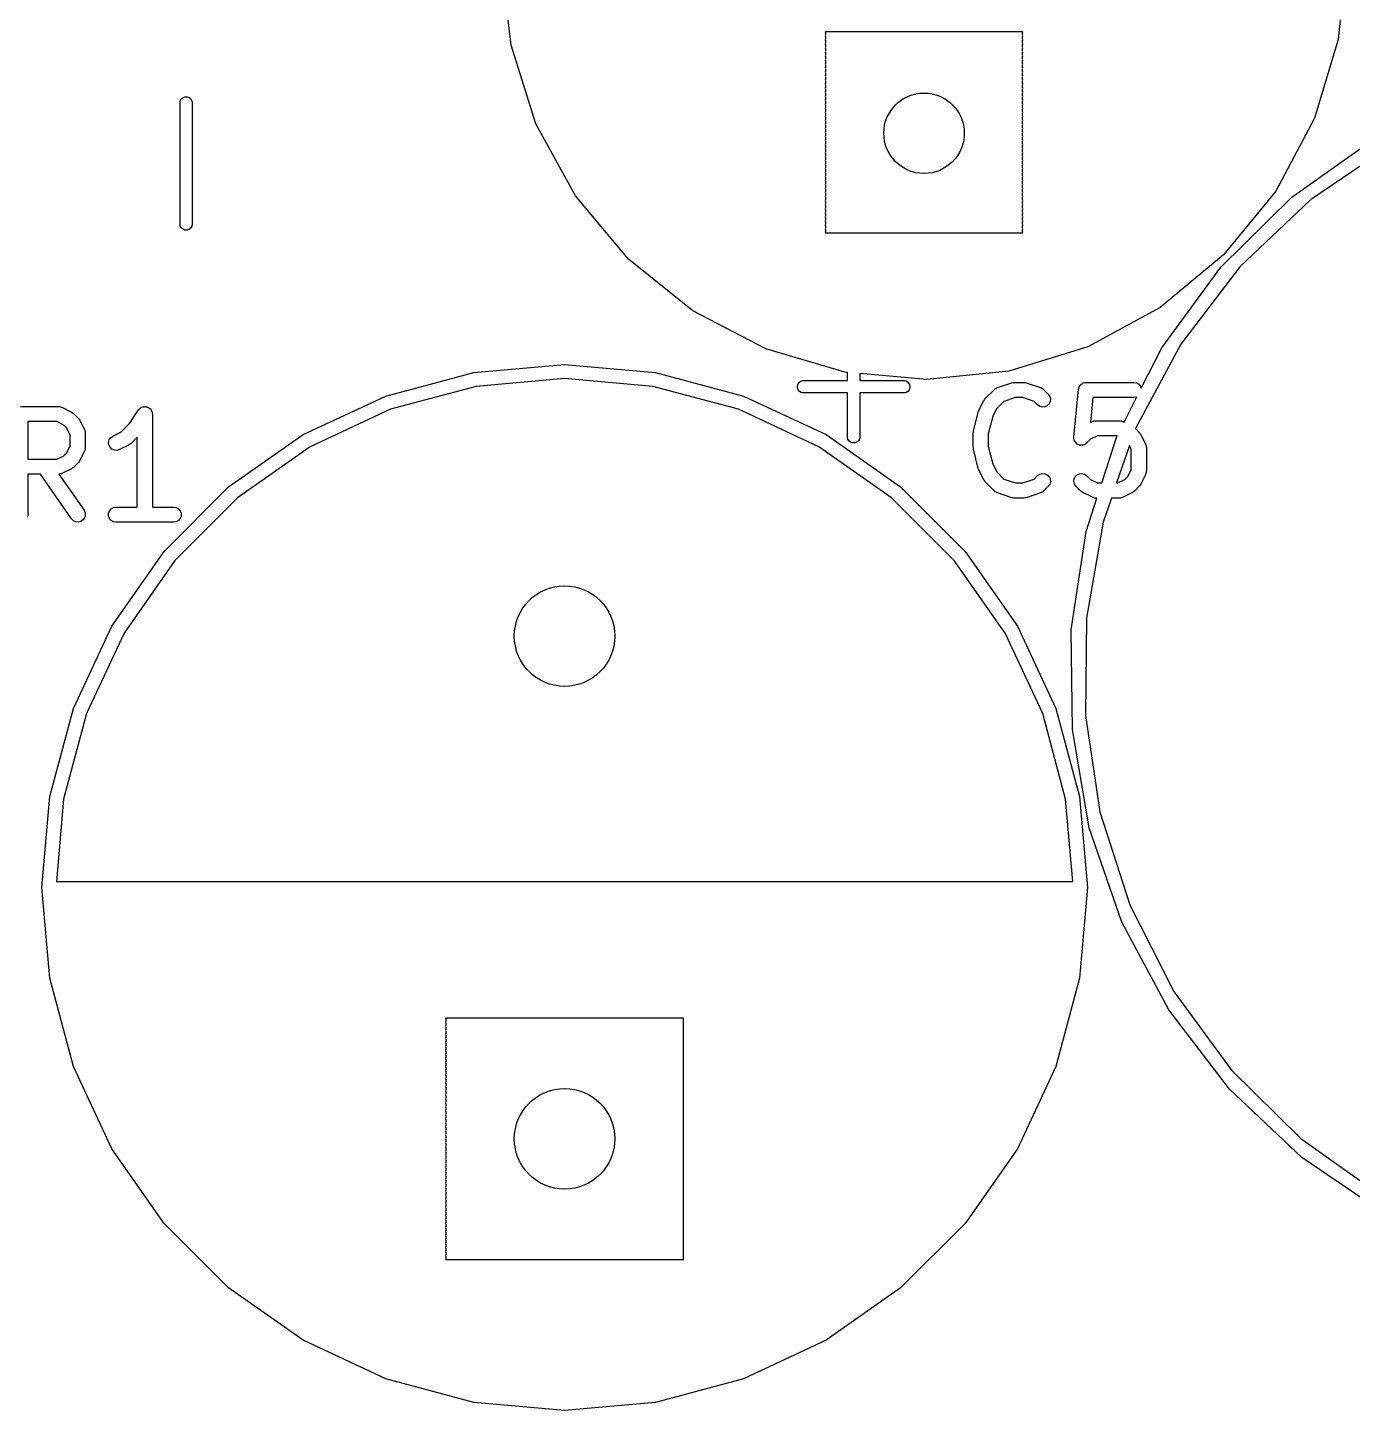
# Model space of a CAD drawing. Extents: x 202.7 to 262.5, y -125.5 to -33.7.
# Drawn here: x 217.98 to 231.16, y -117.8 to -104.05 of the extents above; entities that cross this region are included whole.
import ezdxf

# ---------------------------------------------------------------- set-up
doc = ezdxf.new("R2010")
doc.units = 0
doc.header["$MEASUREMENT"] = 0
doc.layers.add('BLACK', color=7, linetype='CONTINUOUS')

msp = doc.modelspace()

# ---------------------------------------------------------------- linework, layer by layer
at = {"layer": 'BLACK', "linetype": 'CONTINUOUS'}
for p, q in [((231.1, -103.35), (231.02, -104.166)), ((222.792, -104.223), (222.7, -103.409)), ((225.917, -104.09), (225.917, -104.091)), ((227.883, -104.09), (225.917, -104.09)), ((225.917, -104.091), (225.92, -104.1)), ((227.88, -104.1), (227.883, -104.091)), ((227.883, -104.091), (227.883, -104.09)), ((223.04, -105.005), (222.792, -104.223)), ((225.92, -104.122), (225.917, -104.131)), ((225.917, -104.131), (225.92, -104.14)), ((225.92, -104.162), (225.917, -104.171)), ((225.917, -104.171), (225.92, -104.18)), ((225.92, -104.202), (225.917, -104.211)), ((225.917, -104.211), (225.92, -104.22)), ((225.92, -104.1), (225.92, -104.122)), ((225.92, -104.14), (225.92, -104.162)), ((225.92, -104.18), (225.92, -104.202)), ((225.92, -104.22), (225.92, -104.242)), ((227.88, -104.122), (227.88, -104.1)), ((227.883, -104.131), (227.88, -104.122)), ((227.88, -104.14), (227.883, -104.131)), ((227.88, -104.162), (227.88, -104.14)), ((227.883, -104.171), (227.88, -104.162)), ((227.88, -104.18), (227.883, -104.171)), ((227.88, -104.202), (227.88, -104.18)), ((227.883, -104.211), (227.88, -104.202)), ((227.88, -104.22), (227.883, -104.211)), ((227.88, -104.242), (227.88, -104.22)), ((231.02, -104.166), (230.783, -104.95)), ((225.92, -104.242), (225.917, -104.251)), ((225.917, -104.251), (225.92, -104.26)), ((225.92, -104.282), (225.917, -104.291)), ((225.917, -104.291), (225.92, -104.3)), ((225.92, -104.322), (225.917, -104.331)), ((225.917, -104.331), (225.92, -104.34)), ((225.92, -104.362), (225.917, -104.371)), ((225.92, -104.26), (225.92, -104.282)), ((225.92, -104.3), (225.92, -104.322)), ((225.92, -104.34), (225.92, -104.362)), ((227.883, -104.251), (227.88, -104.242)), ((227.88, -104.26), (227.883, -104.251)), ((227.88, -104.282), (227.88, -104.26)), ((227.883, -104.291), (227.88, -104.282)), ((227.88, -104.3), (227.883, -104.291)), ((227.88, -104.322), (227.88, -104.3)), ((227.883, -104.331), (227.88, -104.322)), ((227.88, -104.34), (227.883, -104.331)), ((227.88, -104.362), (227.88, -104.34)), ((227.883, -104.371), (227.88, -104.362)), ((225.917, -104.371), (225.92, -104.38)), ((225.92, -104.402), (225.917, -104.411)), ((225.917, -104.411), (225.92, -104.42)), ((225.92, -104.442), (225.917, -104.451)), ((225.917, -104.451), (225.92, -104.46)), ((225.92, -104.482), (225.917, -104.491)), ((225.917, -104.491), (225.92, -104.5)), ((225.92, -104.38), (225.92, -104.402)), ((225.92, -104.42), (225.92, -104.442)), ((225.92, -104.46), (225.92, -104.482)), ((225.92, -104.5), (225.92, -104.522)), ((227.88, -104.38), (227.883, -104.371)), ((227.88, -104.402), (227.88, -104.38)), ((227.883, -104.411), (227.88, -104.402)), ((227.88, -104.42), (227.883, -104.411)), ((227.88, -104.442), (227.88, -104.42)), ((227.883, -104.451), (227.88, -104.442)), ((227.88, -104.46), (227.883, -104.451)), ((227.88, -104.482), (227.88, -104.46)), ((227.883, -104.491), (227.88, -104.482)), ((227.88, -104.5), (227.883, -104.491)), ((227.88, -104.522), (227.88, -104.5)), ((225.92, -104.522), (225.917, -104.531)), ((225.917, -104.531), (225.92, -104.54)), ((225.92, -104.562), (225.917, -104.571)), ((225.917, -104.571), (225.92, -104.58)), ((225.92, -104.602), (225.917, -104.611)), ((225.917, -104.611), (225.92, -104.62)), ((225.92, -104.54), (225.92, -104.562)), ((225.92, -104.58), (225.92, -104.602)), ((225.92, -104.62), (225.92, -104.642)), ((227.883, -104.531), (227.88, -104.522)), ((227.88, -104.54), (227.883, -104.531)), ((227.88, -104.562), (227.88, -104.54)), ((227.883, -104.571), (227.88, -104.562)), ((227.88, -104.58), (227.883, -104.571)), ((227.88, -104.602), (227.88, -104.58)), ((227.883, -104.611), (227.88, -104.602)), ((227.88, -104.62), (227.883, -104.611)), ((227.88, -104.642), (227.88, -104.62)), ((219.5, -104.793), (219.503, -104.777)), ((219.503, -104.777), (219.513, -104.759)), ((219.513, -104.759), (219.53, -104.745)), ((219.53, -104.745), (219.549, -104.738)), ((219.549, -104.738), (219.571, -104.738)), ((219.571, -104.738), (219.59, -104.745)), ((219.59, -104.745), (219.607, -104.759)), ((219.607, -104.759), (219.617, -104.777)), ((219.617, -104.777), (219.62, -104.793)), ((225.92, -104.642), (225.917, -104.651)), ((225.917, -104.651), (225.92, -104.66)), ((225.92, -104.682), (225.917, -104.691)), ((225.917, -104.691), (225.92, -104.7)), ((225.92, -104.722), (225.917, -104.731)), ((225.917, -104.731), (225.92, -104.74)), ((225.92, -104.762), (225.917, -104.771)), ((225.917, -104.771), (225.92, -104.78)), ((225.92, -104.66), (225.92, -104.682)), ((225.92, -104.7), (225.92, -104.722)), ((225.92, -104.74), (225.92, -104.762)), ((227.883, -104.651), (227.88, -104.642)), ((227.88, -104.66), (227.883, -104.651)), ((227.88, -104.682), (227.88, -104.66)), ((227.883, -104.691), (227.88, -104.682)), ((227.88, -104.7), (227.883, -104.691)), ((227.88, -104.722), (227.88, -104.7)), ((227.883, -104.731), (227.88, -104.722)), ((227.88, -104.74), (227.883, -104.731)), ((227.88, -104.762), (227.88, -104.74)), ((227.883, -104.771), (227.88, -104.762)), ((227.88, -104.78), (227.883, -104.771)), ((219.5, -106.007), (219.5, -104.793)), ((219.62, -104.793), (219.62, -106.007)), ((225.92, -104.802), (225.917, -104.811)), ((225.917, -104.811), (225.92, -104.82)), ((225.92, -104.842), (225.917, -104.851)), ((225.917, -104.851), (225.92, -104.86)), ((225.92, -104.882), (225.917, -104.891)), ((225.917, -104.891), (225.92, -104.9)), ((225.92, -104.78), (225.92, -104.802)), ((225.92, -104.82), (225.92, -104.842)), ((225.92, -104.86), (225.92, -104.882)), ((225.92, -104.9), (225.92, -104.922)), ((227.88, -104.802), (227.88, -104.78)), ((227.883, -104.811), (227.88, -104.802)), ((227.88, -104.82), (227.883, -104.811)), ((227.88, -104.842), (227.88, -104.82)), ((227.883, -104.851), (227.88, -104.842)), ((227.88, -104.86), (227.883, -104.851)), ((227.88, -104.882), (227.88, -104.86)), ((227.883, -104.891), (227.88, -104.882)), ((227.88, -104.9), (227.883, -104.891)), ((227.88, -104.922), (227.88, -104.9)), ((223.435, -105.723), (223.04, -105.005)), ((225.92, -104.922), (225.917, -104.931)), ((225.917, -104.931), (225.92, -104.94)), ((225.92, -104.962), (225.917, -104.971)), ((225.917, -104.971), (225.92, -104.98)), ((225.92, -105.002), (225.917, -105.011)), ((225.917, -105.011), (225.92, -105.02)), ((225.92, -105.042), (225.917, -105.051)), ((225.917, -105.051), (225.92, -105.06)), ((225.92, -104.94), (225.92, -104.962)), ((225.92, -104.98), (225.92, -105.002)), ((225.92, -105.02), (225.92, -105.042)), ((227.883, -104.931), (227.88, -104.922)), ((227.88, -104.94), (227.883, -104.931)), ((227.88, -104.962), (227.88, -104.94)), ((227.883, -104.971), (227.88, -104.962)), ((227.88, -104.98), (227.883, -104.971)), ((227.88, -105.002), (227.88, -104.98)), ((227.883, -105.011), (227.88, -105.002)), ((227.88, -105.02), (227.883, -105.011)), ((227.88, -105.042), (227.88, -105.02)), ((227.883, -105.051), (227.88, -105.042)), ((227.88, -105.06), (227.883, -105.051)), ((230.783, -104.95), (230.398, -105.674)), ((225.92, -105.082), (225.917, -105.091)), ((225.917, -105.091), (225.92, -105.1)), ((225.92, -105.122), (225.917, -105.131)), ((225.917, -105.131), (225.92, -105.14)), ((225.92, -105.162), (225.917, -105.171)), ((225.917, -105.171), (225.92, -105.18)), ((225.92, -105.06), (225.92, -105.082)), ((225.92, -105.1), (225.92, -105.122)), ((225.92, -105.14), (225.92, -105.162)), ((225.92, -105.18), (225.92, -105.202)), ((227.88, -105.082), (227.88, -105.06)), ((227.883, -105.091), (227.88, -105.082)), ((227.88, -105.1), (227.883, -105.091)), ((227.88, -105.122), (227.88, -105.1)), ((227.883, -105.131), (227.88, -105.122)), ((227.88, -105.14), (227.883, -105.131)), ((227.88, -105.162), (227.88, -105.14)), ((227.883, -105.171), (227.88, -105.162)), ((227.88, -105.18), (227.883, -105.171)), ((227.88, -105.202), (227.88, -105.18)), ((230.558, -105.736), (231.366, -105.162)), ((225.92, -105.202), (225.917, -105.211)), ((225.917, -105.211), (225.92, -105.22)), ((225.92, -105.242), (225.917, -105.251)), ((225.917, -105.251), (225.92, -105.26)), ((225.92, -105.282), (225.917, -105.291)), ((225.917, -105.291), (225.92, -105.3)), ((225.92, -105.322), (225.917, -105.331)), ((225.92, -105.22), (225.92, -105.242)), ((225.92, -105.26), (225.92, -105.282)), ((225.92, -105.3), (225.92, -105.322)), ((227.883, -105.211), (227.88, -105.202)), ((227.88, -105.22), (227.883, -105.211)), ((227.88, -105.242), (227.88, -105.22)), ((227.883, -105.251), (227.88, -105.242)), ((227.88, -105.26), (227.883, -105.251)), ((227.88, -105.282), (227.88, -105.26)), ((227.883, -105.291), (227.88, -105.282)), ((227.88, -105.3), (227.883, -105.291)), ((227.88, -105.322), (227.88, -105.3)), ((227.883, -105.331), (227.88, -105.322)), ((231.547, -105.218), (230.745, -105.763)), ((225.917, -105.331), (225.92, -105.34)), ((225.92, -105.362), (225.917, -105.371)), ((225.917, -105.371), (225.92, -105.38)), ((225.92, -105.402), (225.917, -105.411)), ((225.917, -105.411), (225.92, -105.42)), ((225.92, -105.442), (225.917, -105.451)), ((225.917, -105.451), (225.92, -105.46)), ((225.92, -105.34), (225.92, -105.362)), ((225.92, -105.38), (225.92, -105.402)), ((225.92, -105.42), (225.92, -105.442)), ((225.92, -105.46), (225.92, -105.482)), ((227.88, -105.34), (227.883, -105.331)), ((227.88, -105.362), (227.88, -105.34)), ((227.883, -105.371), (227.88, -105.362)), ((227.88, -105.38), (227.883, -105.371)), ((227.88, -105.402), (227.88, -105.38)), ((227.883, -105.411), (227.88, -105.402)), ((227.88, -105.42), (227.883, -105.411)), ((227.88, -105.442), (227.88, -105.42)), ((227.883, -105.451), (227.88, -105.442)), ((227.88, -105.46), (227.883, -105.451)), ((227.88, -105.482), (227.88, -105.46)), ((225.92, -105.482), (225.917, -105.491)), ((225.917, -105.491), (225.92, -105.5)), ((225.92, -105.522), (225.917, -105.531)), ((225.917, -105.531), (225.92, -105.54)), ((225.92, -105.562), (225.917, -105.571)), ((225.917, -105.571), (225.92, -105.58)), ((225.92, -105.602), (225.917, -105.611)), ((225.92, -105.5), (225.92, -105.522)), ((225.92, -105.54), (225.92, -105.562)), ((225.92, -105.58), (225.92, -105.602)), ((227.883, -105.491), (227.88, -105.482)), ((227.88, -105.5), (227.883, -105.491)), ((227.88, -105.522), (227.88, -105.5)), ((227.883, -105.531), (227.88, -105.522)), ((227.88, -105.54), (227.883, -105.531)), ((227.88, -105.562), (227.88, -105.54)), ((227.883, -105.571), (227.88, -105.562)), ((227.88, -105.58), (227.883, -105.571)), ((227.88, -105.602), (227.88, -105.58)), ((227.883, -105.611), (227.88, -105.602)), ((223.961, -106.351), (223.435, -105.723)), ((225.917, -105.611), (225.92, -105.62)), ((225.92, -105.642), (225.917, -105.651)), ((225.917, -105.651), (225.92, -105.66)), ((225.92, -105.682), (225.917, -105.691)), ((225.917, -105.691), (225.92, -105.7)), ((225.92, -105.722), (225.917, -105.731)), ((225.917, -105.731), (225.92, -105.74)), ((225.92, -105.62), (225.92, -105.642)), ((225.92, -105.66), (225.92, -105.682)), ((225.92, -105.7), (225.92, -105.722)), ((225.92, -105.74), (225.92, -105.762)), ((227.88, -105.62), (227.883, -105.611)), ((227.88, -105.642), (227.88, -105.62)), ((227.883, -105.651), (227.88, -105.642)), ((227.88, -105.66), (227.883, -105.651)), ((227.88, -105.682), (227.88, -105.66)), ((227.883, -105.691), (227.88, -105.682)), ((227.88, -105.7), (227.883, -105.691)), ((227.88, -105.722), (227.88, -105.7)), ((227.883, -105.731), (227.88, -105.722)), ((227.88, -105.74), (227.883, -105.731)), ((227.88, -105.762), (227.88, -105.74)), ((229.852, -106.432), (230.558, -105.736)), ((230.398, -105.674), (229.88, -106.309)), ((225.92, -105.762), (225.917, -105.771)), ((225.917, -105.771), (225.92, -105.78)), ((225.92, -105.802), (225.917, -105.811)), ((225.917, -105.811), (225.92, -105.82)), ((225.92, -105.842), (225.917, -105.851)), ((225.917, -105.851), (225.92, -105.86)), ((225.92, -105.78), (225.92, -105.802)), ((225.92, -105.82), (225.92, -105.842)), ((225.92, -105.86), (225.92, -105.882)), ((227.883, -105.771), (227.88, -105.762)), ((227.88, -105.78), (227.883, -105.771)), ((227.88, -105.802), (227.88, -105.78)), ((227.883, -105.811), (227.88, -105.802)), ((227.88, -105.82), (227.883, -105.811)), ((227.88, -105.842), (227.88, -105.82)), ((227.883, -105.851), (227.88, -105.842)), ((227.88, -105.86), (227.883, -105.851)), ((227.88, -105.882), (227.88, -105.86)), ((230.745, -105.763), (230.041, -106.428)), ((219.503, -106.023), (219.5, -106.007)), ((219.62, -106.007), (219.617, -106.023)), ((225.92, -105.882), (225.917, -105.891)), ((225.917, -105.891), (225.92, -105.9)), ((225.92, -105.922), (225.917, -105.931)), ((225.917, -105.931), (225.92, -105.94)), ((225.92, -105.962), (225.917, -105.971)), ((225.917, -105.971), (225.92, -105.98)), ((225.92, -106.002), (225.917, -106.011)), ((225.917, -106.011), (225.92, -106.02)), ((225.92, -105.9), (225.92, -105.922)), ((225.92, -105.94), (225.92, -105.962)), ((225.92, -105.98), (225.92, -106.002)), ((227.883, -105.891), (227.88, -105.882)), ((227.88, -105.9), (227.883, -105.891)), ((227.88, -105.922), (227.88, -105.9)), ((227.883, -105.931), (227.88, -105.922)), ((227.88, -105.94), (227.883, -105.931)), ((227.88, -105.962), (227.88, -105.94)), ((227.883, -105.971), (227.88, -105.962)), ((227.88, -105.98), (227.883, -105.971)), ((227.88, -106.002), (227.88, -105.98)), ((227.883, -106.011), (227.88, -106.002)), ((227.88, -106.02), (227.883, -106.011)), ((219.513, -106.041), (219.503, -106.023)), ((219.53, -106.055), (219.513, -106.041)), ((219.549, -106.062), (219.53, -106.055)), ((219.571, -106.062), (219.549, -106.062)), ((219.59, -106.055), (219.571, -106.062)), ((219.607, -106.041), (219.59, -106.055)), ((219.617, -106.023), (219.607, -106.041)), ((225.92, -106.042), (225.917, -106.051)), ((225.917, -106.051), (225.92, -106.06)), ((225.92, -106.082), (225.917, -106.091)), ((225.917, -106.091), (227.883, -106.091)), ((225.92, -106.02), (225.92, -106.042)), ((225.92, -106.06), (225.92, -106.082)), ((227.88, -106.042), (227.88, -106.02)), ((227.883, -106.051), (227.88, -106.042)), ((227.88, -106.06), (227.883, -106.051)), ((227.88, -106.082), (227.88, -106.06)), ((227.883, -106.091), (227.88, -106.082)), ((224.6, -106.864), (223.961, -106.351)), ((229.88, -106.309), (229.249, -106.832)), ((230.041, -106.428), (229.453, -107.198)), ((229.266, -107.232), (229.852, -106.432)), ((229.249, -106.832), (228.528, -107.222)), ((225.327, -107.244), (224.6, -106.864)), ((226.113, -107.476), (225.327, -107.244)), ((228.528, -107.222), (227.745, -107.464)), ((229.453, -107.198), (229.003, -108.037)), ((229.061, -107.636), (229.266, -107.232)), ((221.546, -107.714), (222.422, -107.479)), ((222.422, -107.479), (223.325, -107.4)), ((223.325, -107.4), (224.228, -107.479)), ((224.228, -107.479), (225.104, -107.714)), ((226.14, -107.478), (226.113, -107.476)), ((226.14, -107.56), (226.14, -107.478)), ((226.929, -107.55), (226.26, -107.489)), ((226.26, -107.489), (226.26, -107.56)), ((227.745, -107.464), (226.929, -107.55)), ((222.446, -107.617), (221.594, -107.845)), ((223.325, -107.54), (222.446, -107.617)), ((224.204, -107.617), (223.325, -107.54)), ((225.056, -107.845), (224.204, -107.617)), ((225.64, -107.61), (225.647, -107.59)), ((225.64, -107.631), (225.64, -107.61)), ((225.647, -107.651), (225.64, -107.631)), ((225.647, -107.59), (225.661, -107.574)), ((225.661, -107.667), (225.647, -107.651)), ((225.661, -107.574), (225.679, -107.563)), ((225.679, -107.563), (225.695, -107.56)), ((225.695, -107.56), (226.14, -107.56)), ((226.26, -107.56), (226.705, -107.56)), ((226.705, -107.56), (226.721, -107.563)), ((226.721, -107.563), (226.739, -107.574)), ((226.739, -107.574), (226.753, -107.59)), ((226.753, -107.651), (226.739, -107.667)), ((226.753, -107.59), (226.76, -107.61)), ((226.76, -107.631), (226.753, -107.651)), ((226.76, -107.61), (226.76, -107.631)), ((227.506, -107.742), (227.602, -107.647)), ((227.602, -107.647), (227.605, -107.644)), ((227.605, -107.644), (227.608, -107.641)), ((227.608, -107.641), (227.616, -107.637)), ((227.616, -107.637), (227.623, -107.632)), ((227.623, -107.632), (227.627, -107.631)), ((227.627, -107.631), (227.631, -107.629)), ((227.631, -107.629), (227.774, -107.581)), ((227.774, -107.581), (227.786, -107.579)), ((227.786, -107.579), (227.798, -107.577)), ((227.798, -107.577), (227.893, -107.577)), ((227.893, -107.577), (227.905, -107.579)), ((227.905, -107.579), (227.917, -107.581)), ((227.917, -107.581), (228.059, -107.629)), ((228.059, -107.629), (228.063, -107.631)), ((228.063, -107.631), (228.067, -107.632)), ((228.067, -107.632), (228.075, -107.637)), ((228.075, -107.637), (228.082, -107.641)), ((228.082, -107.641), (228.085, -107.644)), ((228.085, -107.644), (228.089, -107.647)), ((228.089, -107.647), (228.136, -107.695)), ((228.39, -108.121), (228.437, -107.645)), ((228.437, -107.645), (228.438, -107.642)), ((228.438, -107.639), (228.442, -107.63)), ((228.438, -107.642), (228.438, -107.639)), ((228.442, -107.63), (228.444, -107.62)), ((228.444, -107.62), (228.446, -107.618)), ((228.446, -107.618), (228.447, -107.615)), ((228.447, -107.615), (228.454, -107.607)), ((228.454, -107.607), (228.46, -107.599)), ((228.46, -107.599), (228.462, -107.597)), ((228.462, -107.597), (228.464, -107.595)), ((228.464, -107.595), (228.473, -107.59)), ((228.473, -107.59), (228.481, -107.584)), ((228.481, -107.584), (228.484, -107.583)), ((228.484, -107.583), (228.486, -107.582)), ((228.486, -107.582), (228.496, -107.58)), ((228.496, -107.58), (228.506, -107.578)), ((228.506, -107.578), (228.509, -107.578)), ((228.509, -107.578), (228.512, -107.577)), ((228.512, -107.577), (228.988, -107.577)), ((228.988, -107.577), (229.014, -107.582)), ((229.014, -107.582), (229.036, -107.595)), ((229.036, -107.595), (229.053, -107.615)), ((229.053, -107.615), (229.061, -107.636)), ((220.725, -108.097), (221.546, -107.714)), ((225.104, -107.714), (225.925, -108.097)), ((225.679, -107.678), (225.661, -107.667)), ((225.695, -107.68), (225.679, -107.678)), ((226.14, -107.68), (225.695, -107.68)), ((226.14, -108.126), (226.14, -107.68)), ((226.705, -107.68), (226.26, -107.68)), ((226.26, -107.68), (226.26, -108.126)), ((226.721, -107.678), (226.705, -107.68)), ((226.739, -107.667), (226.721, -107.678)), ((227.445, -107.857), (227.492, -107.762)), ((227.492, -107.762), (227.5, -107.752)), ((227.5, -107.752), (227.506, -107.742)), ((227.695, -107.766), (227.621, -107.84)), ((227.81, -107.727), (227.695, -107.766)), ((227.881, -107.727), (227.81, -107.727)), ((227.995, -107.766), (227.881, -107.727)), ((228.03, -107.801), (227.995, -107.766)), ((228.052, -107.816), (228.03, -107.801)), ((228.145, -107.791), (228.126, -107.809)), ((228.136, -107.695), (228.151, -107.716)), ((228.156, -107.767), (228.145, -107.791)), ((228.151, -107.716), (228.158, -107.741)), ((228.158, -107.741), (228.156, -107.767)), ((228.58, -107.727), (228.555, -107.976)), ((228.988, -107.727), (228.58, -107.727)), ((228.889, -107.972), (229.017, -107.721)), ((229.014, -107.723), (228.988, -107.727)), ((229.017, -107.721), (229.014, -107.723)), ((217.912, -107.817), (218.293, -107.817)), ((218.293, -107.817), (218.297, -107.818)), ((218.297, -107.818), (218.301, -107.818)), ((218.301, -107.818), (218.31, -107.82)), ((218.31, -107.82), (218.319, -107.822)), ((218.319, -107.822), (218.322, -107.824)), ((218.322, -107.824), (218.326, -107.825)), ((218.326, -107.825), (218.422, -107.873)), ((218.422, -107.873), (218.431, -107.88)), ((218.431, -107.88), (218.441, -107.887)), ((218.441, -107.887), (218.489, -107.935)), ((218.489, -107.935), (218.496, -107.944)), ((218.996, -107.987), (219.088, -107.851)), ((219.088, -107.851), (219.09, -107.848)), ((219.09, -107.848), (219.093, -107.844)), ((219.093, -107.844), (219.099, -107.838)), ((219.099, -107.838), (219.106, -107.832)), ((219.106, -107.832), (219.109, -107.83)), ((219.109, -107.83), (219.112, -107.827)), ((219.112, -107.827), (219.121, -107.824)), ((219.121, -107.824), (219.129, -107.82)), ((219.129, -107.82), (219.133, -107.82)), ((219.133, -107.82), (219.137, -107.819)), ((219.137, -107.819), (219.146, -107.819)), ((219.146, -107.819), (219.155, -107.818)), ((219.155, -107.818), (219.159, -107.819)), ((219.159, -107.819), (219.163, -107.819)), ((219.163, -107.819), (219.171, -107.822)), ((219.171, -107.822), (219.18, -107.824)), ((219.18, -107.824), (219.184, -107.826)), ((219.184, -107.826), (219.188, -107.827)), ((219.188, -107.827), (219.194, -107.833)), ((219.194, -107.833), (219.202, -107.838)), ((219.202, -107.838), (219.204, -107.841)), ((219.204, -107.841), (219.207, -107.844)), ((219.207, -107.844), (219.212, -107.852)), ((219.212, -107.852), (219.217, -107.859)), ((219.217, -107.859), (219.218, -107.863)), ((219.218, -107.863), (219.22, -107.867)), ((219.22, -107.867), (219.222, -107.876)), ((219.222, -107.876), (219.225, -107.884)), ((219.225, -107.884), (219.224, -107.888)), ((219.224, -107.888), (219.225, -107.892)), ((219.225, -107.892), (219.225, -108.817)), ((221.594, -107.845), (220.795, -108.218)), ((225.855, -108.218), (225.056, -107.845)), ((227.392, -108.063), (227.439, -107.872)), ((227.439, -107.872), (227.442, -107.865)), ((227.442, -107.865), (227.445, -107.857)), ((227.583, -107.917), (227.539, -108.09)), ((227.621, -107.84), (227.583, -107.917)), ((228.077, -107.822), (228.052, -107.816)), ((228.103, -107.82), (228.077, -107.822)), ((228.126, -107.809), (228.103, -107.82)), ((217.987, -107.967), (217.987, -108.341)), ((218.275, -107.967), (217.987, -107.967)), ((218.344, -108.002), (218.275, -107.967)), ((218.374, -108.032), (218.344, -108.002)), ((218.408, -108.101), (218.374, -108.032)), ((218.496, -107.944), (218.503, -107.954)), ((218.503, -107.954), (218.55, -108.049)), ((218.55, -108.049), (218.552, -108.053)), ((218.552, -108.053), (218.554, -108.057)), ((218.554, -108.057), (218.555, -108.066)), ((218.555, -108.066), (218.558, -108.074)), ((218.558, -108.074), (218.558, -108.079)), ((218.831, -108.111), (218.915, -108.069)), ((218.915, -108.069), (218.996, -107.987)), ((227.389, -108.081), (227.391, -108.072)), ((227.391, -108.072), (227.392, -108.063)), ((228.555, -107.976), (228.574, -107.966)), ((228.574, -107.966), (228.578, -107.965)), ((228.578, -107.965), (228.581, -107.963)), ((228.581, -107.963), (228.59, -107.961)), ((228.59, -107.961), (228.599, -107.959)), ((228.599, -107.959), (228.603, -107.959)), ((228.603, -107.959), (228.607, -107.958)), ((228.607, -107.958), (228.845, -107.958)), ((228.845, -107.958), (228.849, -107.959)), ((228.849, -107.959), (228.854, -107.959)), ((228.854, -107.959), (228.862, -107.961)), ((228.862, -107.961), (228.871, -107.963)), ((228.871, -107.963), (228.875, -107.965)), ((228.875, -107.965), (228.879, -107.966)), ((228.879, -107.966), (228.889, -107.972)), ((229.003, -108.037), (229.041, -108.076)), ((229.041, -108.076), (229.048, -108.085)), ((218.374, -108.277), (218.408, -108.208)), ((218.408, -108.208), (218.408, -108.101)), ((218.558, -108.079), (218.558, -108.083)), ((218.558, -108.083), (218.558, -108.226)), ((218.789, -108.174), (218.795, -108.148)), ((218.792, -108.199), (218.789, -108.174)), ((218.804, -108.223), (218.792, -108.199)), ((218.795, -108.148), (218.81, -108.127)), ((218.81, -108.127), (218.831, -108.111)), ((218.993, -108.198), (218.898, -108.245)), ((219.003, -108.19), (218.993, -108.198)), ((219.013, -108.184), (219.003, -108.19)), ((219.075, -108.121), (219.013, -108.184)), ((219.075, -108.817), (219.075, -108.121)), ((219.983, -108.617), (220.725, -108.097)), ((225.925, -108.097), (226.667, -108.617)), ((226.143, -108.141), (226.14, -108.126)), ((226.153, -108.16), (226.143, -108.141)), ((226.17, -108.173), (226.153, -108.16)), ((226.189, -108.18), (226.17, -108.173)), ((226.211, -108.18), (226.189, -108.18)), ((226.23, -108.173), (226.211, -108.18)), ((226.247, -108.16), (226.23, -108.173)), ((226.257, -108.141), (226.247, -108.16)), ((226.26, -108.126), (226.257, -108.141)), ((227.389, -108.224), (227.389, -108.081)), ((227.539, -108.09), (227.539, -108.215)), ((227.539, -108.215), (227.583, -108.388)), ((228.39, -108.122), (228.39, -108.121)), ((228.391, -108.135), (228.39, -108.122)), ((228.39, -108.122), (228.39, -108.122)), ((228.392, -108.147), (228.391, -108.135)), ((228.392, -108.148), (228.392, -108.147)), ((228.397, -108.159), (228.392, -108.148)), ((228.392, -108.148), (228.392, -108.148)), ((228.402, -108.171), (228.397, -108.159)), ((228.403, -108.171), (228.402, -108.171)), ((228.403, -108.172), (228.403, -108.171)), ((228.412, -108.18), (228.403, -108.172)), ((228.421, -108.189), (228.412, -108.18)), ((228.421, -108.19), (228.421, -108.189)), ((228.433, -108.195), (228.421, -108.19)), ((228.421, -108.19), (228.421, -108.19)), ((228.444, -108.201), (228.433, -108.195)), ((228.445, -108.201), (228.444, -108.201)), ((228.444, -108.201), (228.444, -108.201)), ((228.457, -108.202), (228.445, -108.201)), ((228.47, -108.203), (228.457, -108.202)), ((228.471, -108.203), (228.47, -108.203)), ((228.47, -108.203), (228.47, -108.203)), ((228.483, -108.2), (228.471, -108.203)), ((228.495, -108.197), (228.483, -108.2)), ((228.496, -108.197), (228.495, -108.197)), ((228.506, -108.189), (228.496, -108.197)), ((228.496, -108.197), (228.496, -108.197)), ((228.517, -108.182), (228.506, -108.189)), ((228.556, -108.143), (228.517, -108.182)), ((228.517, -108.182), (228.517, -108.182)), ((228.517, -108.182), (228.517, -108.182)), ((228.625, -108.108), (228.556, -108.143)), ((228.82, -108.108), (228.625, -108.108)), ((228.668, -108.577), (228.816, -108.115)), ((228.942, -108.205), (228.814, -108.577)), ((228.816, -108.115), (228.82, -108.108)), ((228.961, -108.242), (228.942, -108.205)), ((229.048, -108.085), (229.055, -108.095)), ((229.055, -108.095), (229.103, -108.19)), ((229.103, -108.19), (229.104, -108.194)), ((229.104, -108.194), (229.106, -108.198)), ((229.106, -108.198), (229.108, -108.207)), ((229.108, -108.207), (229.11, -108.215)), ((229.11, -108.215), (229.11, -108.22)), ((217.987, -108.341), (218.275, -108.341)), ((218.275, -108.341), (218.344, -108.307)), ((218.344, -108.307), (218.374, -108.277)), ((218.55, -108.259), (218.503, -108.354)), ((218.552, -108.255), (218.55, -108.259)), ((218.554, -108.251), (218.552, -108.255)), ((218.555, -108.243), (218.554, -108.251)), ((218.558, -108.234), (218.555, -108.243)), ((218.558, -108.226), (218.558, -108.23)), ((218.558, -108.23), (218.558, -108.234)), ((218.823, -108.241), (218.804, -108.223)), ((218.847, -108.251), (218.823, -108.241)), ((218.873, -108.253), (218.847, -108.251)), ((218.898, -108.245), (218.873, -108.253)), ((220.795, -108.218), (220.072, -108.724)), ((226.578, -108.724), (225.855, -108.218)), ((227.391, -108.233), (227.389, -108.224)), ((227.392, -108.242), (227.391, -108.233)), ((227.439, -108.432), (227.392, -108.242)), ((228.961, -108.444), (228.961, -108.242)), ((229.11, -108.22), (229.111, -108.224)), ((229.111, -108.224), (229.111, -108.462)), ((218.111, -108.491), (217.987, -108.491)), ((217.987, -108.491), (217.987, -108.892)), ((218.422, -108.935), (218.111, -108.491)), ((218.297, -108.49), (218.294, -108.491)), ((218.294, -108.491), (218.545, -108.849)), ((218.301, -108.491), (218.297, -108.49)), ((218.31, -108.488), (218.301, -108.491)), ((218.319, -108.487), (218.31, -108.488)), ((218.322, -108.485), (218.319, -108.487)), ((218.326, -108.483), (218.322, -108.485)), ((218.422, -108.436), (218.326, -108.483)), ((218.431, -108.428), (218.422, -108.436)), ((218.441, -108.422), (218.431, -108.428)), ((218.489, -108.374), (218.441, -108.422)), ((218.496, -108.364), (218.489, -108.374)), ((218.503, -108.354), (218.496, -108.364)), ((227.442, -108.44), (227.439, -108.432)), ((227.445, -108.448), (227.442, -108.44)), ((227.492, -108.543), (227.445, -108.448)), ((227.583, -108.388), (227.621, -108.465)), ((227.621, -108.465), (227.695, -108.539)), ((228.03, -108.504), (228.052, -108.489)), ((228.052, -108.489), (228.077, -108.482)), ((228.077, -108.482), (228.103, -108.485)), ((228.103, -108.485), (228.126, -108.496)), ((228.421, -108.496), (228.445, -108.485)), ((228.445, -108.485), (228.471, -108.482)), ((228.471, -108.482), (228.496, -108.489)), ((228.496, -108.489), (228.517, -108.504)), ((228.926, -108.513), (228.961, -108.444)), ((229.104, -108.491), (229.103, -108.495)), ((229.106, -108.488), (229.104, -108.491)), ((229.108, -108.479), (229.106, -108.488)), ((229.11, -108.47), (229.108, -108.479)), ((229.111, -108.462), (229.11, -108.466)), ((229.11, -108.466), (229.11, -108.47)), ((219.342, -109.258), (219.983, -108.617)), ((226.667, -108.617), (227.308, -109.258)), ((227.5, -108.553), (227.492, -108.543)), ((227.506, -108.563), (227.5, -108.553)), ((227.602, -108.658), (227.506, -108.563)), ((227.695, -108.539), (227.81, -108.577)), ((227.81, -108.577), (227.881, -108.577)), ((227.881, -108.577), (227.995, -108.539)), ((227.995, -108.539), (228.03, -108.504)), ((228.136, -108.61), (228.089, -108.658)), ((228.126, -108.496), (228.145, -108.514)), ((228.151, -108.589), (228.136, -108.61)), ((228.145, -108.514), (228.156, -108.538)), ((228.158, -108.564), (228.151, -108.589)), ((228.156, -108.538), (228.158, -108.564)), ((228.39, -108.564), (228.392, -108.538)), ((228.396, -108.589), (228.39, -108.564)), ((228.392, -108.538), (228.403, -108.514)), ((228.411, -108.61), (228.396, -108.589)), ((228.403, -108.514), (228.421, -108.496)), ((228.459, -108.658), (228.411, -108.61)), ((228.517, -108.504), (228.556, -108.543)), ((228.556, -108.543), (228.625, -108.577)), ((228.625, -108.577), (228.668, -108.577)), ((228.814, -108.577), (228.828, -108.577)), ((228.828, -108.577), (228.896, -108.543)), ((228.896, -108.543), (228.926, -108.513)), ((229.041, -108.61), (228.994, -108.658)), ((229.048, -108.6), (229.041, -108.61)), ((229.055, -108.591), (229.048, -108.6)), ((229.103, -108.495), (229.055, -108.591)), ((220.072, -108.724), (219.449, -109.347)), ((227.201, -109.347), (226.578, -108.724)), ((227.605, -108.66), (227.602, -108.658)), ((227.608, -108.664), (227.605, -108.66)), ((227.616, -108.668), (227.608, -108.664)), ((227.623, -108.673), (227.616, -108.668)), ((227.627, -108.674), (227.623, -108.673)), ((227.631, -108.676), (227.627, -108.674)), ((227.774, -108.724), (227.631, -108.676)), ((227.786, -108.725), (227.774, -108.724)), ((227.798, -108.727), (227.786, -108.725)), ((227.893, -108.727), (227.798, -108.727)), ((227.905, -108.725), (227.893, -108.727)), ((227.917, -108.724), (227.905, -108.725)), ((228.059, -108.676), (227.917, -108.724)), ((228.063, -108.674), (228.059, -108.676)), ((228.067, -108.673), (228.063, -108.674)), ((228.075, -108.668), (228.067, -108.673)), ((228.082, -108.664), (228.075, -108.668)), ((228.085, -108.66), (228.082, -108.664)), ((228.089, -108.658), (228.085, -108.66)), ((228.469, -108.665), (228.459, -108.658)), ((228.478, -108.672), (228.469, -108.665)), ((228.574, -108.719), (228.478, -108.672)), ((228.513, -109.059), (228.62, -108.727)), ((228.578, -108.721), (228.574, -108.719)), ((228.581, -108.723), (228.578, -108.721)), ((228.59, -108.724), (228.581, -108.723)), ((228.599, -108.727), (228.59, -108.724)), ((228.603, -108.727), (228.599, -108.727)), ((228.607, -108.727), (228.603, -108.727)), ((228.62, -108.727), (228.607, -108.727)), ((228.763, -108.727), (228.68, -108.968)), ((228.845, -108.727), (228.763, -108.727)), ((228.849, -108.727), (228.845, -108.727)), ((228.854, -108.727), (228.849, -108.727)), ((228.862, -108.724), (228.854, -108.727)), ((228.871, -108.723), (228.862, -108.724)), ((228.875, -108.721), (228.871, -108.723)), ((228.879, -108.719), (228.875, -108.721)), ((228.974, -108.672), (228.879, -108.719)), ((228.984, -108.665), (228.974, -108.672)), ((228.994, -108.658), (228.984, -108.665)), ((217.987, -108.892), (217.982, -108.918)), ((218.545, -108.849), (218.556, -108.873)), ((218.558, -108.899), (218.551, -108.924)), ((218.556, -108.873), (218.558, -108.899)), ((218.79, -108.879), (218.799, -108.855)), ((218.79, -108.905), (218.79, -108.879)), ((218.799, -108.855), (218.816, -108.835)), ((218.816, -108.835), (218.839, -108.822)), ((218.839, -108.822), (218.864, -108.817)), ((218.864, -108.817), (219.075, -108.817)), ((219.225, -108.817), (219.436, -108.817)), ((219.436, -108.817), (219.461, -108.822)), ((219.461, -108.822), (219.484, -108.835)), ((219.484, -108.835), (219.501, -108.855)), ((219.501, -108.855), (219.51, -108.879)), ((219.51, -108.879), (219.51, -108.905)), ((218.44, -108.954), (218.422, -108.935)), ((218.464, -108.965), (218.44, -108.954)), ((218.49, -108.967), (218.464, -108.965)), ((218.515, -108.96), (218.49, -108.967)), ((218.536, -108.945), (218.515, -108.96)), ((218.551, -108.924), (218.536, -108.945)), ((218.799, -108.93), (218.79, -108.905)), ((218.816, -108.95), (218.799, -108.93)), ((218.839, -108.963), (218.816, -108.95)), ((218.864, -108.967), (218.839, -108.963)), ((219.436, -108.967), (218.864, -108.967)), ((219.461, -108.963), (219.436, -108.967)), ((219.484, -108.95), (219.461, -108.963)), ((219.501, -108.93), (219.484, -108.95)), ((219.51, -108.905), (219.501, -108.93)), ((228.68, -108.968), (228.515, -109.923)), ((228.365, -110.039), (228.513, -109.059)), ((218.822, -110), (219.342, -109.258)), ((227.308, -109.258), (227.828, -110)), ((219.449, -109.347), (218.943, -110.07)), ((227.707, -110.07), (227.201, -109.347)), ((218.439, -110.821), (218.822, -110)), ((227.828, -110), (228.211, -110.821)), ((228.515, -109.923), (228.505, -110.891)), ((218.943, -110.07), (218.57, -110.869)), ((228.08, -110.869), (227.707, -110.07)), ((228.375, -111.03), (228.365, -110.039)), ((218.204, -111.697), (218.439, -110.821)), ((228.211, -110.821), (228.446, -111.697)), ((218.57, -110.869), (218.342, -111.721)), ((228.308, -111.721), (228.08, -110.869)), ((228.505, -110.891), (228.65, -111.849)), ((228.544, -112.007), (228.375, -111.03)), ((218.125, -112.6), (218.204, -111.697)), ((218.342, -111.721), (218.27, -112.54)), ((228.38, -112.54), (228.308, -111.721)), ((228.446, -111.697), (228.525, -112.6)), ((228.65, -111.849), (228.946, -112.772)), ((228.867, -112.944), (228.544, -112.007)), ((218.204, -113.503), (218.125, -112.6)), ((218.27, -112.54), (228.38, -112.54)), ((228.525, -112.6), (228.446, -113.503)), ((228.946, -112.772), (229.386, -113.635)), ((229.335, -113.818), (228.867, -112.944)), ((218.439, -114.379), (218.204, -113.503)), ((228.446, -113.503), (228.211, -114.379)), ((229.386, -113.635), (229.958, -114.417)), ((229.937, -114.605), (229.335, -113.818)), ((222.141, -113.901), (222.144, -113.91)), ((224.509, -113.901), (222.141, -113.901)), ((222.144, -113.932), (222.141, -113.941)), ((222.141, -113.941), (222.144, -113.95)), ((222.144, -113.972), (222.141, -113.981)), ((222.141, -113.981), (222.144, -113.99)), ((222.144, -113.91), (222.144, -113.932)), ((222.144, -113.95), (222.144, -113.972)), ((222.144, -113.99), (222.144, -114.012)), ((224.506, -113.91), (224.509, -113.901)), ((224.506, -113.932), (224.506, -113.91)), ((224.509, -113.941), (224.506, -113.932)), ((224.506, -113.95), (224.509, -113.941)), ((224.506, -113.972), (224.506, -113.95)), ((224.509, -113.981), (224.506, -113.972)), ((224.506, -113.99), (224.509, -113.981)), ((224.506, -114.012), (224.506, -113.99)), ((222.144, -114.012), (222.141, -114.021)), ((222.141, -114.021), (222.144, -114.03)), ((222.144, -114.052), (222.141, -114.061)), ((222.141, -114.061), (222.144, -114.07)), ((222.144, -114.092), (222.141, -114.101)), ((222.141, -114.101), (222.144, -114.11)), ((222.144, -114.03), (222.144, -114.052)), ((222.144, -114.07), (222.144, -114.092)), ((222.144, -114.11), (222.144, -114.132)), ((224.509, -114.021), (224.506, -114.012)), ((224.506, -114.03), (224.509, -114.021)), ((224.506, -114.052), (224.506, -114.03)), ((224.509, -114.061), (224.506, -114.052)), ((224.506, -114.07), (224.509, -114.061)), ((224.506, -114.092), (224.506, -114.07)), ((224.509, -114.101), (224.506, -114.092)), ((224.506, -114.11), (224.509, -114.101)), ((224.506, -114.132), (224.506, -114.11)), ((222.144, -114.132), (222.141, -114.141)), ((222.141, -114.141), (222.144, -114.15)), ((222.144, -114.172), (222.141, -114.181)), ((222.141, -114.181), (222.144, -114.19)), ((222.144, -114.212), (222.141, -114.221)), ((222.141, -114.221), (222.144, -114.23)), ((222.144, -114.252), (222.141, -114.261)), ((222.141, -114.261), (222.144, -114.27)), ((222.144, -114.15), (222.144, -114.172)), ((222.144, -114.19), (222.144, -114.212)), ((222.144, -114.23), (222.144, -114.252)), ((224.509, -114.141), (224.506, -114.132)), ((224.506, -114.15), (224.509, -114.141)), ((224.506, -114.172), (224.506, -114.15)), ((224.509, -114.181), (224.506, -114.172)), ((224.506, -114.19), (224.509, -114.181)), ((224.506, -114.212), (224.506, -114.19)), ((224.509, -114.221), (224.506, -114.212)), ((224.506, -114.23), (224.509, -114.221)), ((224.506, -114.252), (224.506, -114.23)), ((224.509, -114.261), (224.506, -114.252)), ((224.506, -114.27), (224.509, -114.261)), ((218.822, -115.2), (218.439, -114.379)), ((222.144, -114.292), (222.141, -114.301)), ((222.141, -114.301), (222.144, -114.31)), ((222.144, -114.332), (222.141, -114.341)), ((222.141, -114.341), (222.144, -114.35)), ((222.144, -114.372), (222.141, -114.381)), ((222.141, -114.381), (222.144, -114.39)), ((222.144, -114.27), (222.144, -114.292)), ((222.144, -114.31), (222.144, -114.332)), ((222.144, -114.35), (222.144, -114.372)), ((222.144, -114.39), (222.144, -114.412)), ((224.506, -114.292), (224.506, -114.27)), ((224.509, -114.301), (224.506, -114.292)), ((224.506, -114.31), (224.509, -114.301)), ((224.506, -114.332), (224.506, -114.31)), ((224.509, -114.341), (224.506, -114.332)), ((224.506, -114.35), (224.509, -114.341)), ((224.506, -114.372), (224.506, -114.35)), ((224.509, -114.381), (224.506, -114.372)), ((224.506, -114.39), (224.509, -114.381)), ((224.506, -114.412), (224.506, -114.39)), ((228.211, -114.379), (227.828, -115.2)), ((222.144, -114.412), (222.141, -114.421)), ((222.141, -114.421), (222.144, -114.43)), ((222.144, -114.452), (222.141, -114.461)), ((222.141, -114.461), (222.144, -114.47)), ((222.144, -114.492), (222.141, -114.501)), ((222.141, -114.501), (222.144, -114.51)), ((222.144, -114.532), (222.141, -114.541)), ((222.141, -114.541), (222.144, -114.55)), ((222.144, -114.43), (222.144, -114.452)), ((222.144, -114.47), (222.144, -114.492)), ((222.144, -114.51), (222.144, -114.532)), ((224.509, -114.421), (224.506, -114.412)), ((224.506, -114.43), (224.509, -114.421)), ((224.506, -114.452), (224.506, -114.43)), ((224.509, -114.461), (224.506, -114.452)), ((224.506, -114.47), (224.509, -114.461)), ((224.506, -114.492), (224.506, -114.47)), ((224.509, -114.501), (224.506, -114.492)), ((224.506, -114.51), (224.509, -114.501)), ((224.506, -114.532), (224.506, -114.51)), ((224.509, -114.541), (224.506, -114.532)), ((224.506, -114.55), (224.509, -114.541)), ((229.958, -114.417), (230.648, -115.097)), ((222.144, -114.572), (222.141, -114.581)), ((222.141, -114.581), (222.144, -114.59)), ((222.144, -114.612), (222.141, -114.621)), ((222.141, -114.621), (222.144, -114.63)), ((222.144, -114.652), (222.141, -114.661)), ((222.141, -114.661), (222.144, -114.67)), ((222.144, -114.55), (222.144, -114.572)), ((222.144, -114.59), (222.144, -114.612)), ((222.144, -114.63), (222.144, -114.652)), ((222.144, -114.67), (222.144, -114.692)), ((224.506, -114.572), (224.506, -114.55)), ((224.509, -114.581), (224.506, -114.572)), ((224.506, -114.59), (224.509, -114.581)), ((224.506, -114.612), (224.506, -114.59)), ((224.509, -114.621), (224.506, -114.612)), ((224.506, -114.63), (224.509, -114.621)), ((224.506, -114.652), (224.506, -114.63)), ((224.509, -114.661), (224.506, -114.652)), ((224.506, -114.67), (224.509, -114.661)), ((224.506, -114.692), (224.506, -114.67)), ((230.658, -115.286), (229.937, -114.605)), ((222.144, -114.692), (222.141, -114.701)), ((222.141, -114.701), (222.144, -114.71)), ((222.144, -114.732), (222.141, -114.741)), ((222.141, -114.741), (222.144, -114.75)), ((222.144, -114.772), (222.141, -114.781)), ((222.141, -114.781), (222.144, -114.79)), ((222.144, -114.812), (222.141, -114.821)), ((222.144, -114.71), (222.144, -114.732)), ((222.144, -114.75), (222.144, -114.772)), ((222.144, -114.79), (222.144, -114.812)), ((224.509, -114.701), (224.506, -114.692)), ((224.506, -114.71), (224.509, -114.701)), ((224.506, -114.732), (224.506, -114.71)), ((224.509, -114.741), (224.506, -114.732)), ((224.506, -114.75), (224.509, -114.741)), ((224.506, -114.772), (224.506, -114.75)), ((224.509, -114.781), (224.506, -114.772)), ((224.506, -114.79), (224.509, -114.781)), ((224.506, -114.812), (224.506, -114.79)), ((224.509, -114.821), (224.506, -114.812)), ((222.141, -114.821), (222.144, -114.83)), ((222.144, -114.852), (222.141, -114.861)), ((222.141, -114.861), (222.144, -114.87)), ((222.144, -114.892), (222.141, -114.901)), ((222.141, -114.901), (222.144, -114.91)), ((222.144, -114.932), (222.141, -114.941)), ((222.141, -114.941), (222.144, -114.95)), ((222.144, -114.83), (222.144, -114.852)), ((222.144, -114.87), (222.144, -114.892)), ((222.144, -114.91), (222.144, -114.932)), ((222.144, -114.95), (222.144, -114.972)), ((224.506, -114.83), (224.509, -114.821)), ((224.506, -114.852), (224.506, -114.83)), ((224.509, -114.861), (224.506, -114.852)), ((224.506, -114.87), (224.509, -114.861)), ((224.506, -114.892), (224.506, -114.87)), ((224.509, -114.901), (224.506, -114.892)), ((224.506, -114.91), (224.509, -114.901)), ((224.506, -114.932), (224.506, -114.91)), ((224.509, -114.941), (224.506, -114.932)), ((224.506, -114.95), (224.509, -114.941)), ((224.506, -114.972), (224.506, -114.95)), ((222.144, -114.972), (222.141, -114.981)), ((222.141, -114.981), (222.144, -114.99)), ((222.144, -115.012), (222.141, -115.021)), ((222.141, -115.021), (222.144, -115.03)), ((222.144, -115.052), (222.141, -115.061)), ((222.141, -115.061), (222.144, -115.07)), ((222.144, -114.99), (222.144, -115.012)), ((222.144, -115.03), (222.144, -115.052)), ((222.144, -115.07), (222.144, -115.092)), ((224.509, -114.981), (224.506, -114.972)), ((224.506, -114.99), (224.509, -114.981)), ((224.506, -115.012), (224.506, -114.99)), ((224.509, -115.021), (224.506, -115.012)), ((224.506, -115.03), (224.509, -115.021)), ((224.506, -115.052), (224.506, -115.03)), ((224.509, -115.061), (224.506, -115.052)), ((224.506, -115.07), (224.509, -115.061)), ((224.506, -115.092), (224.506, -115.07)), ((219.342, -115.942), (218.822, -115.2)), ((222.144, -115.092), (222.141, -115.101)), ((222.141, -115.101), (222.144, -115.11)), ((222.144, -115.132), (222.141, -115.141)), ((222.141, -115.141), (222.144, -115.15)), ((222.144, -115.172), (222.141, -115.181)), ((222.141, -115.181), (222.144, -115.19)), ((222.144, -115.212), (222.141, -115.221)), ((222.141, -115.221), (222.144, -115.23)), ((222.144, -115.11), (222.144, -115.132)), ((222.144, -115.15), (222.144, -115.172)), ((222.144, -115.19), (222.144, -115.212)), ((224.509, -115.101), (224.506, -115.092)), ((224.506, -115.11), (224.509, -115.101)), ((224.506, -115.132), (224.506, -115.11)), ((224.509, -115.141), (224.506, -115.132)), ((224.506, -115.15), (224.509, -115.141)), ((224.506, -115.172), (224.506, -115.15)), ((224.509, -115.181), (224.506, -115.172)), ((224.506, -115.19), (224.509, -115.181)), ((224.506, -115.212), (224.506, -115.19)), ((224.509, -115.221), (224.506, -115.212)), ((224.506, -115.23), (224.509, -115.221)), ((227.828, -115.2), (227.308, -115.942)), ((230.648, -115.097), (231.437, -115.658)), ((222.144, -115.252), (222.141, -115.261)), ((222.141, -115.261), (222.144, -115.27)), ((222.144, -115.292), (222.141, -115.301)), ((222.141, -115.301), (222.144, -115.31)), ((222.144, -115.332), (222.141, -115.341)), ((222.141, -115.341), (222.144, -115.35)), ((222.144, -115.23), (222.144, -115.252)), ((222.144, -115.27), (222.144, -115.292)), ((222.144, -115.31), (222.144, -115.332)), ((222.144, -115.35), (222.144, -115.372)), ((224.506, -115.252), (224.506, -115.23)), ((224.509, -115.261), (224.506, -115.252)), ((224.506, -115.27), (224.509, -115.261)), ((224.506, -115.292), (224.506, -115.27)), ((224.509, -115.301), (224.506, -115.292)), ((224.506, -115.31), (224.509, -115.301)), ((224.506, -115.332), (224.506, -115.31)), ((224.509, -115.341), (224.506, -115.332)), ((224.506, -115.35), (224.509, -115.341)), ((224.506, -115.372), (224.506, -115.35)), ((231.477, -115.843), (230.658, -115.286)), ((222.144, -115.372), (222.141, -115.381)), ((222.141, -115.381), (222.144, -115.39)), ((222.144, -115.412), (222.141, -115.421)), ((222.141, -115.421), (222.144, -115.43)), ((222.144, -115.452), (222.141, -115.461)), ((222.141, -115.461), (222.144, -115.47)), ((222.144, -115.492), (222.141, -115.501)), ((222.141, -115.501), (222.144, -115.51)), ((222.144, -115.39), (222.144, -115.412)), ((222.144, -115.43), (222.144, -115.452)), ((222.144, -115.47), (222.144, -115.492)), ((224.509, -115.381), (224.506, -115.372)), ((224.506, -115.39), (224.509, -115.381)), ((224.506, -115.412), (224.506, -115.39)), ((224.509, -115.421), (224.506, -115.412)), ((224.506, -115.43), (224.509, -115.421)), ((224.506, -115.452), (224.506, -115.43)), ((224.509, -115.461), (224.506, -115.452)), ((224.506, -115.47), (224.509, -115.461)), ((224.506, -115.492), (224.506, -115.47)), ((224.509, -115.501), (224.506, -115.492)), ((224.506, -115.51), (224.509, -115.501)), ((222.144, -115.532), (222.141, -115.541)), ((222.141, -115.541), (222.144, -115.55)), ((222.144, -115.572), (222.141, -115.581)), ((222.141, -115.581), (222.144, -115.59)), ((222.144, -115.612), (222.141, -115.621)), ((222.141, -115.621), (222.144, -115.63)), ((222.144, -115.51), (222.144, -115.532)), ((222.144, -115.55), (222.144, -115.572)), ((222.144, -115.59), (222.144, -115.612)), ((222.144, -115.63), (222.144, -115.652)), ((224.506, -115.532), (224.506, -115.51)), ((224.509, -115.541), (224.506, -115.532)), ((224.506, -115.55), (224.509, -115.541)), ((224.506, -115.572), (224.506, -115.55)), ((224.509, -115.581), (224.506, -115.572)), ((224.506, -115.59), (224.509, -115.581)), ((224.506, -115.612), (224.506, -115.59)), ((224.509, -115.621), (224.506, -115.612)), ((224.506, -115.63), (224.509, -115.621)), ((224.506, -115.652), (224.506, -115.63)), ((222.144, -115.652), (222.141, -115.661)), ((222.141, -115.661), (222.144, -115.67)), ((222.144, -115.692), (222.141, -115.701)), ((222.141, -115.701), (222.144, -115.71)), ((222.144, -115.732), (222.141, -115.741)), ((222.141, -115.741), (222.144, -115.75)), ((222.144, -115.772), (222.141, -115.781)), ((222.144, -115.67), (222.144, -115.692)), ((222.144, -115.71), (222.144, -115.732)), ((222.144, -115.75), (222.144, -115.772)), ((224.509, -115.661), (224.506, -115.652)), ((224.506, -115.67), (224.509, -115.661)), ((224.506, -115.692), (224.506, -115.67)), ((224.509, -115.701), (224.506, -115.692)), ((224.506, -115.71), (224.509, -115.701)), ((224.506, -115.732), (224.506, -115.71)), ((224.509, -115.741), (224.506, -115.732)), ((224.506, -115.75), (224.509, -115.741)), ((224.506, -115.772), (224.506, -115.75)), ((224.509, -115.781), (224.506, -115.772)), ((222.141, -115.781), (222.144, -115.79)), ((222.144, -115.812), (222.141, -115.821)), ((222.141, -115.821), (222.144, -115.83)), ((222.144, -115.852), (222.141, -115.861)), ((222.141, -115.861), (222.144, -115.87)), ((222.144, -115.892), (222.141, -115.901)), ((222.141, -115.901), (222.144, -115.91)), ((222.144, -115.79), (222.144, -115.812)), ((222.144, -115.83), (222.144, -115.852)), ((222.144, -115.87), (222.144, -115.892)), ((222.144, -115.91), (222.144, -115.932)), ((224.506, -115.79), (224.509, -115.781)), ((224.506, -115.812), (224.506, -115.79)), ((224.509, -115.821), (224.506, -115.812)), ((224.506, -115.83), (224.509, -115.821)), ((224.506, -115.852), (224.506, -115.83)), ((224.509, -115.861), (224.506, -115.852)), ((224.506, -115.87), (224.509, -115.861)), ((224.506, -115.892), (224.506, -115.87)), ((224.509, -115.901), (224.506, -115.892)), ((224.506, -115.91), (224.509, -115.901)), ((224.506, -115.932), (224.506, -115.91)), ((219.983, -116.583), (219.342, -115.942)), ((222.144, -115.932), (222.141, -115.941)), ((222.141, -115.941), (222.144, -115.95)), ((222.144, -115.972), (222.141, -115.981)), ((222.141, -115.981), (222.144, -115.99)), ((222.144, -116.012), (222.141, -116.021)), ((222.141, -116.021), (222.144, -116.03)), ((222.144, -116.052), (222.141, -116.061)), ((222.144, -115.95), (222.144, -115.972)), ((222.144, -115.99), (222.144, -116.012)), ((222.144, -116.03), (222.144, -116.052)), ((224.509, -115.941), (224.506, -115.932)), ((224.506, -115.95), (224.509, -115.941)), ((224.506, -115.972), (224.506, -115.95)), ((224.509, -115.981), (224.506, -115.972)), ((224.506, -115.99), (224.509, -115.981)), ((224.506, -116.012), (224.506, -115.99)), ((224.509, -116.021), (224.506, -116.012)), ((224.506, -116.03), (224.509, -116.021)), ((224.506, -116.052), (224.506, -116.03)), ((224.509, -116.061), (224.506, -116.052)), ((227.308, -115.942), (226.667, -116.583)), ((222.141, -116.061), (222.144, -116.07)), ((222.144, -116.092), (222.141, -116.101)), ((222.141, -116.101), (222.144, -116.11)), ((222.144, -116.132), (222.141, -116.141)), ((222.141, -116.141), (222.144, -116.15)), ((222.144, -116.172), (222.141, -116.181)), ((222.141, -116.181), (222.144, -116.19)), ((222.144, -116.07), (222.144, -116.092)), ((222.144, -116.11), (222.144, -116.132)), ((222.144, -116.15), (222.144, -116.172)), ((222.144, -116.19), (222.144, -116.212)), ((224.506, -116.07), (224.509, -116.061)), ((224.506, -116.092), (224.506, -116.07)), ((224.509, -116.101), (224.506, -116.092)), ((224.506, -116.11), (224.509, -116.101)), ((224.506, -116.132), (224.506, -116.11)), ((224.509, -116.141), (224.506, -116.132)), ((224.506, -116.15), (224.509, -116.141)), ((224.506, -116.172), (224.506, -116.15)), ((224.509, -116.181), (224.506, -116.172)), ((224.506, -116.19), (224.509, -116.181)), ((224.506, -116.212), (224.506, -116.19)), ((222.144, -116.212), (222.141, -116.221)), ((222.141, -116.221), (222.144, -116.23)), ((222.144, -116.252), (222.141, -116.261)), ((222.141, -116.261), (222.144, -116.27)), ((222.144, -116.292), (222.141, -116.301)), ((222.141, -116.301), (224.509, -116.301)), ((222.144, -116.23), (222.144, -116.252)), ((222.144, -116.27), (222.144, -116.292)), ((224.509, -116.221), (224.506, -116.212)), ((224.506, -116.23), (224.509, -116.221)), ((224.506, -116.252), (224.506, -116.23)), ((224.509, -116.261), (224.506, -116.252)), ((224.506, -116.27), (224.509, -116.261)), ((224.506, -116.292), (224.506, -116.27)), ((224.509, -116.301), (224.506, -116.292)), ((220.725, -117.103), (219.983, -116.583)), ((226.667, -116.583), (225.925, -117.103)), ((221.546, -117.486), (220.725, -117.103)), ((225.925, -117.103), (225.104, -117.486)), ((222.422, -117.721), (221.546, -117.486)), ((225.104, -117.486), (224.228, -117.721)), ((223.325, -117.8), (222.422, -117.721)), ((224.228, -117.721), (223.325, -117.8))]:
    msp.add_line(p, q, dxfattribs=at)
at = {"layer": 'BLACK'}
for centre, radius in [((226.9, -105.1), 0.4), ((226.9, -105.1), 0.4), ((223.325, -110.1), 0.5), ((223.325, -110.1), 0.5), ((223.325, -115.1), 0.5), ((223.325, -115.1), 0.5)]:
    msp.add_circle(centre, radius, dxfattribs=at)

doc.saveas('drawing.dxf')
